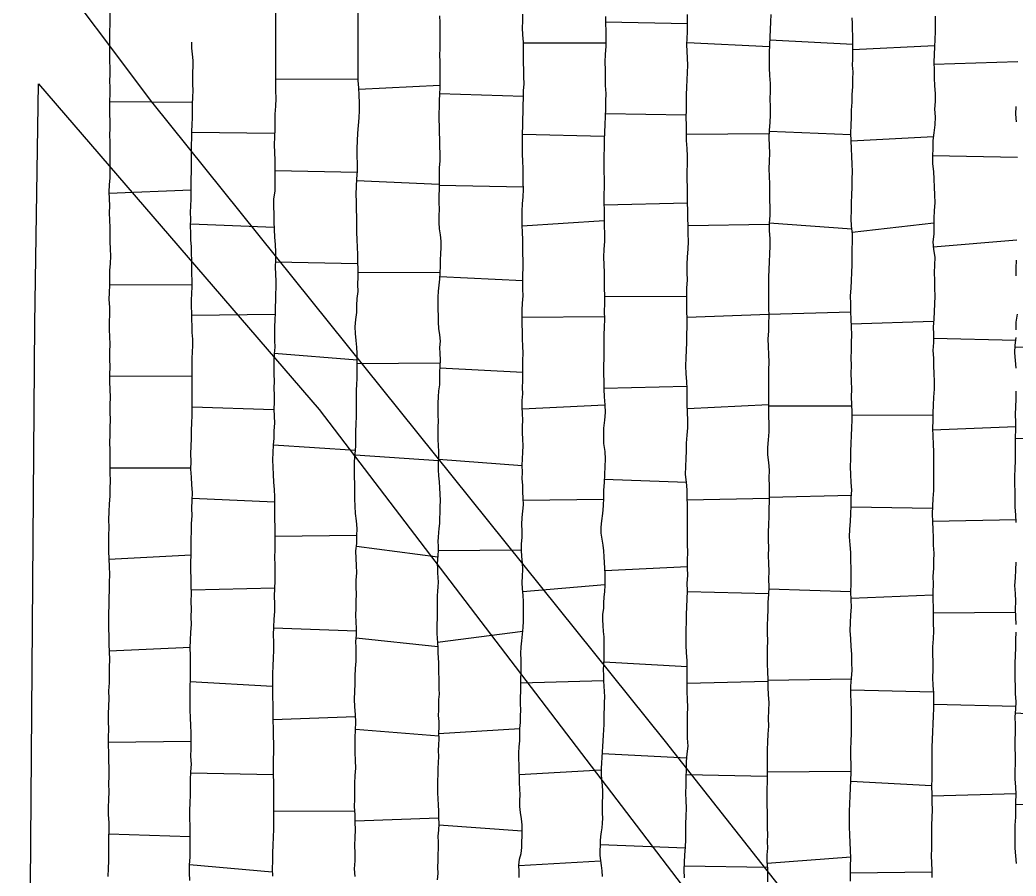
# Model space of a CAD drawing. Extents: x 703186 to 703989, y 1560402 to 1561368.
# Drawn here: x 703189.5 to 703243.9, y 1560662.7 to 1560709.4 of the extents above; entities that cross this region are included whole.
import ezdxf

# ---------------------------------------------------------------- set-up
doc = ezdxf.new("R2010")
doc.units = 0
for name, color, linetype in [('10124_2002_REAL', 30, 'Continuous'), ('AGROCAD PLL', 7, 'Continuous'), ('PANTE_2002', 7, 'Continuous')]:
    doc.layers.add(name, color=color, linetype=linetype)

msp = doc.modelspace()

# ---------------------------------------------------------------- linework, layer by layer
at = {"layer": '10124_2002_REAL'}
for points in [[(703194.5338, 1560739.9447), (703194.3804, 1560707.1592), (703194.4037, 1560706.8079), (703194.3978, 1560706.4482), (703194.383, 1560706.0912), (703194.3942, 1560705.7321), (703194.387, 1560705.37), (703194.3718, 1560705.0078), (703194.37, 1560704.6396), (703194.3793, 1560704.2661), (703194.3901, 1560703.8966), (703194.3986, 1560703.5149), (703194.3856, 1560703.1356), (703194.3985, 1560702.756), (703194.3962, 1560702.3744), (703194.4, 1560701.9869), (703194.4009, 1560701.5964), (703194.3912, 1560701.1923), (703194.3985, 1560700.7994), (703194.3533, 1560700.4165), (703194.3433, 1560700.031), (703194.3579, 1560699.6541), (703194.3752, 1560699.2662), (703194.3642, 1560698.8789), (703194.3745, 1560698.4912), (703194.3922, 1560698.0897), (703194.392, 1560697.6992), (703194.4025, 1560697.3112), (703194.4143, 1560696.9182), (703194.4379, 1560696.5276), (703194.4115, 1560696.1279), (703194.3834, 1560695.735), (703194.3709, 1560695.3374), (703194.3704, 1560694.9388), (703194.3555, 1560694.5375), (703194.3467, 1560694.1459), (703194.375, 1560693.7442), (703194.3828, 1560693.335), (703194.365, 1560692.9292), (703194.3677, 1560692.5236), (703194.3815, 1560692.1223), (703194.3922, 1560691.7154), (703194.378, 1560691.3048), (703194.3828, 1560690.8879), (703194.3963, 1560690.4734), (703194.3845, 1560690.0626), (703194.3858, 1560689.6557), (703194.3877, 1560689.2396), (703194.4131, 1560688.822), (703194.401, 1560688.4079), (703194.3966, 1560687.9934), (703194.4069, 1560687.5806), (703194.4019, 1560687.1713), (703194.3912, 1560686.7647), (703194.384, 1560686.3426), (703194.3946, 1560685.9351), (703194.4022, 1560685.5193), (703194.4031, 1560685.09), (703194.402, 1560684.6858), (703194.4081, 1560684.2619), (703194.3952, 1560683.8402), (703194.3965, 1560683.4153), (703194.3566, 1560682.9905), (703194.3376, 1560682.5675), (703194.3309, 1560682.1449), (703194.3452, 1560681.7059), (703194.3296, 1560681.2767), (703194.3262, 1560680.8404), (703194.3268, 1560680.4157), (703194.3365, 1560679.9856), (703194.3593, 1560679.5672), (703194.3688, 1560679.1439), (703194.3651, 1560678.7078), (703194.3597, 1560678.2842), (703194.3413, 1560677.8671), (703194.3437, 1560677.4439), (703194.3278, 1560677.0272), (703194.3169, 1560676.6108), (703194.3312, 1560676.1907), (703194.3448, 1560675.7696), (703194.3457, 1560675.3416), (703194.3646, 1560674.915), (703194.3798, 1560674.4947), (703194.3666, 1560674.0738), (703194.3524, 1560673.6534), (703194.3558, 1560673.2231), (703194.3265, 1560672.7945), (703194.3325, 1560672.3706), (703194.319, 1560671.9499), (703194.304, 1560671.5316), (703194.3044, 1560671.1048), (703194.3211, 1560670.6871), (703194.3068, 1560670.2549), (703194.3119, 1560669.8316), (703194.3282, 1560669.4057), (703194.3248, 1560668.989), (703194.3408, 1560668.5677), (703194.3324, 1560668.1256), (703194.3152, 1560667.7058), (703194.333, 1560667.279), (703194.3317, 1560666.8517), (703194.3106, 1560666.42), (703194.3063, 1560666.0168), (703194.3348, 1560665.5975), (703194.3424, 1560665.1702), (703194.3283, 1560664.7512), (703194.3181, 1560664.3352), (703194.3305, 1560663.9107), (703194.3284, 1560663.5002), (703194.3092, 1560663.0799), (703194.2897, 1560662.6453)], [(703203.4958, 1560739.3677), (703203.4428, 1560705.5701), (703203.4544, 1560705.1349), (703203.4417, 1560704.703), (703203.4078, 1560704.2694), (703203.4054, 1560703.8681), (703203.3974, 1560703.4519), (703203.3819, 1560703.0306), (703203.3676, 1560702.5971), (703203.3782, 1560702.1814), (703203.4107, 1560701.7554), (703203.4073, 1560701.328), (703203.3975, 1560700.9035), (703203.4107, 1560700.4851), (703203.3991, 1560700.0687), (703203.3315, 1560699.6445), (703203.3393, 1560699.2293), (703203.3487, 1560698.8154), (703203.3515, 1560698.397), (703203.3625, 1560697.9765), (703203.388, 1560697.5669), (703203.4166, 1560697.1531), (703203.4386, 1560696.7473), (703203.4334, 1560696.3214), (703203.4245, 1560695.9202), (703203.4325, 1560695.5335), (703203.4573, 1560695.1555), (703203.4657, 1560694.802), (703203.4468, 1560694.4483), (703203.4449, 1560694.1071), (703203.43, 1560693.7585), (703203.4143, 1560693.3995), (703203.4029, 1560693.0362), (703203.3954, 1560692.6627), (703203.3796, 1560692.2879), (703203.3938, 1560691.921), (703203.3986, 1560691.5546), (703203.3692, 1560691.1857), (703203.347, 1560690.8208), (703203.3478, 1560690.4478), (703203.3552, 1560690.0688), (703203.3618, 1560689.6894), (703203.3571, 1560689.3106), (703203.3626, 1560688.9362), (703203.3651, 1560688.5559), (703203.3565, 1560688.175), (703203.372, 1560687.7841), (703203.3821, 1560687.3939), (703203.3582, 1560686.9855), (703203.3479, 1560686.5879), (703203.3223, 1560686.2004), (703203.2938, 1560685.8008), (703203.2858, 1560685.4025), (703203.2884, 1560685.0051), (703203.3111, 1560684.5945), (703203.3266, 1560684.1891), (703203.3603, 1560683.7754), (703203.388, 1560683.3735), (703203.3944, 1560682.9687), (703203.389, 1560682.5624), (703203.3873, 1560682.1525), (703203.4, 1560681.7438), (703203.3982, 1560681.3302), (703203.4031, 1560680.9131), (703203.3959, 1560680.4874), (703203.3942, 1560680.0788), (703203.4132, 1560679.6533), (703203.4007, 1560679.214), (703203.3966, 1560678.7965), (703203.3845, 1560678.3793), (703203.3765, 1560677.9571), (703203.3918, 1560677.5311), (703203.3815, 1560677.1143), (703203.3556, 1560676.6985), (703203.3372, 1560676.2655), (703203.3226, 1560675.8434), (703203.3267, 1560675.4348), (703203.3285, 1560675.0087), (703203.3208, 1560674.563), (703203.3039, 1560674.143), (703203.2742, 1560673.7189), (703203.2742, 1560673.289), (703203.2808, 1560672.8728), (703203.276, 1560672.4626), (703203.29, 1560672.0223), (703203.2868, 1560671.5916), (703203.3017, 1560671.1577), (703203.3199, 1560670.7341), (703203.3189, 1560670.3145), (703203.3276, 1560669.8914), (703203.3267, 1560669.4593), (703203.3141, 1560669.0376), (703203.3157, 1560668.6073), (703203.3107, 1560668.1957), (703203.3333, 1560667.7817), (703203.3373, 1560667.3532), (703203.3274, 1560666.9254), (703203.3276, 1560666.4969), (703203.3254, 1560666.0695), (703203.3349, 1560665.6513), (703203.3298, 1560665.2244), (703203.3085, 1560664.8025), (703203.2915, 1560664.3671), (703203.2833, 1560663.9323), (703203.2683, 1560663.51), (703203.2585, 1560663.0761), (703203.27, 1560662.6579)], [(703207.7864, 1560662.6532), (703207.7582, 1560663.0729), (703207.7832, 1560663.5043), (703207.7834, 1560663.9204), (703207.777, 1560664.3472), (703207.7944, 1560664.7767), (703207.8125, 1560665.1946), (703207.797, 1560665.6142), (703207.7819, 1560666.0386), (703207.7624, 1560666.4592), (703207.7746, 1560666.8826), (703207.7736, 1560667.3005), (703207.7697, 1560667.7256), (703207.7835, 1560668.1604), (703207.8236, 1560668.5698), (703207.8086, 1560668.9854), (703207.7939, 1560669.4106), (703207.793, 1560669.8249), (703207.7841, 1560670.2293), (703207.8013, 1560670.645), (703207.8342, 1560671.0666), (703207.8091, 1560671.4906), (703207.7798, 1560671.9074), (703207.7601, 1560672.3352), (703207.7692, 1560672.7436), (703207.7849, 1560673.1714), (703207.7843, 1560673.5954), (703207.8087, 1560674.0065), (703207.845, 1560674.4047), (703207.8508, 1560674.7863), (703207.8406, 1560675.1456), (703207.8229, 1560675.4818), (703207.86, 1560675.8316), (703207.8635, 1560676.1908), (703207.8414, 1560676.5529), (703207.8278, 1560676.9222), (703207.8416, 1560677.3039), (703207.8481, 1560677.6861), (703207.8564, 1560678.0637), (703207.8535, 1560678.4471), (703207.8542, 1560678.8351), (703207.8771, 1560679.2263), (703207.8665, 1560679.6267), (703207.8401, 1560680.02), (703207.8333, 1560680.4223), (703207.8857, 1560680.8284), (703207.8906, 1560681.2469), (703207.8911, 1560681.652), (703207.8627, 1560682.062), (703207.8108, 1560682.4629), (703207.7871, 1560682.8667), (703207.7801, 1560683.2686), (703207.7775, 1560683.6626), (703207.7694, 1560684.0736), (703207.758, 1560684.4941), (703207.7485, 1560684.905), (703207.7604, 1560685.3138), (703207.7876, 1560685.7223), (703207.8266, 1560686.1439), (703207.8229, 1560686.537), (703207.8263, 1560686.95), (703207.8362, 1560687.3626), (703207.8627, 1560687.7682), (703207.8699, 1560688.1728), (703207.8606, 1560688.5461), (703207.8663, 1560688.8741), (703207.8655, 1560689.1989), (703207.882, 1560689.5164), (703207.8948, 1560689.8431), (703207.8954, 1560690.1718), (703207.8994, 1560690.51), (703207.8965, 1560690.8533), (703207.8963, 1560691.2026), (703207.8768, 1560691.5546), (703207.8489, 1560691.9242), (703207.8154, 1560692.2985), (703207.795, 1560692.6663), (703207.8338, 1560693.0563), (703207.8825, 1560693.4432), (703207.8833, 1560693.8206), (703207.8978, 1560694.2094), (703207.9486, 1560694.5848), (703207.9422, 1560694.9753), (703207.9467, 1560695.3872), (703207.9495, 1560695.7995), (703207.941, 1560696.2024), (703207.9314, 1560696.6055), (703207.9215, 1560697.0067), (703207.9076, 1560697.4089), (703207.8874, 1560697.8223), (703207.8737, 1560698.2385), (703207.875, 1560698.6578), (703207.8675, 1560699.0699), (703207.867, 1560699.4873), (703207.8534, 1560699.9127), (703207.8576, 1560700.3303), (703207.8764, 1560700.7518), (703207.9193, 1560701.1698), (703207.9216, 1560701.5778), (703207.8974, 1560701.9876), (703207.8997, 1560702.4017), (703207.9165, 1560702.8186), (703207.9364, 1560703.2416), (703207.9652, 1560703.6558), (703208.0161, 1560704.0693), (703208.0314, 1560704.4763), (703208.0237, 1560704.8937), (703208.0159, 1560705.3121), (703207.9956, 1560705.7207), (703207.96, 1560706.1107), (703208.0061, 1560731.0239)], [(703212.3961, 1560709.6377), (703212.4088, 1560709.2797), (703212.4132, 1560708.9247), (703212.406, 1560708.5692), (703212.4098, 1560708.2096), (703212.4126, 1560707.858), (703212.4041, 1560707.5), (703212.4059, 1560707.1448), (703212.4106, 1560706.7826), (703212.4092, 1560706.431), (703212.4123, 1560706.0827), (703212.4049, 1560705.7294), (703212.3931, 1560705.3715), (703212.3747, 1560705.0216), (703212.3752, 1560704.6674), (703212.3567, 1560704.3069), (703212.3639, 1560703.9607), (703212.3682, 1560703.6126), (703212.3851, 1560703.2675), (703212.3904, 1560702.8983), (703212.3878, 1560702.5141), (703212.4117, 1560702.1209), (703212.4075, 1560701.7289), (703212.3798, 1560701.3416), (703212.3734, 1560700.9645), (703212.3808, 1560700.5789), (703212.3733, 1560700.2035), (703212.3538, 1560699.818), (703212.3563, 1560699.4507), (703212.3705, 1560699.0842), (703212.359, 1560698.7179), (703212.3569, 1560698.36), (703212.3766, 1560698.0194), (703212.4276, 1560697.6768), (703212.4635, 1560697.3348), (703212.471, 1560696.9932), (703212.4582, 1560696.6485), (703212.4272, 1560696.3145), (703212.4353, 1560695.9736), (703212.4168, 1560695.6151), (703212.3998, 1560695.2698), (703212.3601, 1560694.9393), (703212.3256, 1560694.6028), (703212.3008, 1560694.2765), (703212.3021, 1560693.9435), (703212.2985, 1560693.6048), (703212.3133, 1560693.2612), (703212.3133, 1560692.9205), (703212.349, 1560692.5746), (703212.4038, 1560692.224), (703212.4299, 1560691.8768), (703212.404, 1560691.5397), (703212.4067, 1560691.2003), (703212.4256, 1560690.8617), (703212.4124, 1560690.5177), (703212.3943, 1560690.1786), (703212.3966, 1560689.8377), (703212.3862, 1560689.4954), (703212.3443, 1560689.1621), (703212.3194, 1560688.8315), (703212.3061, 1560688.5005), (703212.2957, 1560688.1762), (703212.2972, 1560687.8412), (703212.3138, 1560687.5125), (703212.3043, 1560687.1946), (703212.3013, 1560686.8655), (703212.3027, 1560686.517), (703212.3196, 1560686.1852), (703212.3383, 1560685.8464), (703212.3484, 1560685.5087), (703212.3238, 1560685.1761), (703212.3233, 1560684.852), (703212.3451, 1560684.5331), (703212.3722, 1560684.2019), (703212.394, 1560683.8643), (703212.4174, 1560683.5203), (703212.4243, 1560683.1783), (703212.4196, 1560682.836), (703212.4132, 1560682.514), (703212.4037, 1560682.2097), (703212.3893, 1560681.9214), (703212.3505, 1560681.6561), (703212.3472, 1560681.4249), (703212.3256, 1560681.1844), (703212.3079, 1560680.9424), (703212.3179, 1560680.6917), (703212.3201, 1560680.4417), (703212.3122, 1560680.1955), (703212.2897, 1560679.9544), (703212.276, 1560679.7198), (703212.2835, 1560679.471), (703212.2811, 1560679.2213), (703212.3047, 1560678.9682), (703212.3172, 1560678.7222), (703212.3101, 1560678.4685), (703212.2885, 1560678.2234), (703212.2717, 1560677.979), (703212.2671, 1560677.7501), (703212.2681, 1560677.4981), (703212.27, 1560677.2343), (703212.2653, 1560676.9779), (703212.2681, 1560676.711), (703212.2474, 1560676.4481), (703212.2485, 1560676.1863), (703212.2418, 1560675.925), (703212.2608, 1560675.6635), (703212.2945, 1560675.3996), (703212.2954, 1560675.134), (703212.3106, 1560674.8659), (703212.3301, 1560674.5944), (703212.334, 1560674.3243), (703212.3359, 1560674.0397), (703212.3492, 1560673.7661), (703212.3642, 1560673.4823), (703212.3502, 1560673.1966), (703212.3673, 1560672.8993), (703212.3708, 1560672.6125), (703212.3466, 1560672.3207), (703212.3471, 1560672.0356), (703212.3379, 1560671.7398), (703212.329, 1560671.4333), (703212.3533, 1560671.1207), (703212.3584, 1560670.8038), (703212.3441, 1560670.4913), (703212.3638, 1560670.1679), (703212.336, 1560669.8462), (703212.327, 1560669.5262), (703212.3394, 1560669.2056), (703212.3276, 1560668.8757), (703212.3048, 1560668.5453), (703212.296, 1560668.2186), (703212.2824, 1560667.8818), (703212.2795, 1560667.5522), (703212.288, 1560667.2237), (703212.3083, 1560666.8905), (703212.3239, 1560666.5566), (703212.341, 1560666.2075), (703212.3456, 1560665.8643), (703212.3561, 1560665.517), (703212.332, 1560665.1825), (703212.3102, 1560664.8471), (703212.3179, 1560664.5203), (703212.3189, 1560664.1749), (703212.2966, 1560663.8419), (703212.2971, 1560663.5028), (703212.2898, 1560663.163), (703212.3039, 1560662.8094), (703212.2725, 1560662.4631)], [(703216.7449, 1560662.6012), (703216.7386, 1560662.9263), (703216.7195, 1560663.2621), (703216.7593, 1560663.5873), (703216.8451, 1560663.9042), (703216.8851, 1560664.2276), (703216.8983, 1560664.546), (703216.905, 1560664.8489), (703216.9065, 1560665.1632), (703216.9066, 1560665.4762), (703216.8789, 1560665.8036), (703216.8259, 1560666.1354), (703216.7735, 1560666.4688), (703216.7817, 1560666.7949), (703216.8064, 1560667.113), (703216.7772, 1560667.4397), (703216.7671, 1560667.7635), (703216.7594, 1560668.0864), (703216.7403, 1560668.4192), (703216.7399, 1560668.7467), (703216.7356, 1560669.0676), (703216.7349, 1560669.3984), (703216.7537, 1560669.7226), (703216.7752, 1560670.0502), (703216.7848, 1560670.3873), (703216.779, 1560670.7228), (703216.8114, 1560671.0564), (703216.8251, 1560671.3977), (703216.8288, 1560671.7477), (703216.8239, 1560672.0796), (703216.8205, 1560672.4273), (703216.8364, 1560672.7699), (703216.8399, 1560673.1028), (703216.8303, 1560673.4462), (703216.8555, 1560673.7898), (703216.8514, 1560674.136), (703216.8539, 1560674.4785), (703216.8349, 1560674.8311), (703216.8493, 1560675.1825), (703216.8887, 1560675.5243), (703216.9249, 1560675.8788), (703216.9656, 1560676.238), (703216.9861, 1560676.5911), (703216.9871, 1560676.9377), (703216.9854, 1560677.2968), (703216.9786, 1560677.6542), (703216.9617, 1560678.008), (703216.9312, 1560678.3573), (703216.9151, 1560678.6989), (703216.9206, 1560679.0522), (703216.9443, 1560679.4112), (703216.9354, 1560679.7666), (703216.8858, 1560680.1272), (703216.8688, 1560680.4733), (703216.878, 1560680.8205), (703216.9074, 1560681.1662), (703216.9026, 1560681.5148), (703216.8932, 1560681.8773), (703216.9117, 1560682.2438), (703216.9446, 1560682.5929), (703216.9724, 1560682.948), (703216.9674, 1560683.3037), (703216.9424, 1560683.657), (703216.9474, 1560684.0111), (703216.9141, 1560684.3685), (703216.919, 1560684.7279), (703216.902, 1560685.0845), (703216.9187, 1560685.4475), (703216.9424, 1560685.8108), (703216.9698, 1560686.1683), (703216.9538, 1560686.5247), (703216.9314, 1560686.8797), (703216.9351, 1560687.2236), (703216.9409, 1560687.5708), (703216.9185, 1560687.9236), (703216.9018, 1560688.2724), (703216.9162, 1560688.6367), (703216.9399, 1560689.0009), (703216.9319, 1560689.3571), (703216.9376, 1560689.7061), (703216.9496, 1560690.0597), (703216.9369, 1560690.433), (703216.9498, 1560690.8147), (703216.9577, 1560691.2154), (703216.9419, 1560691.6106), (703216.9214, 1560692.0057), (703216.9213, 1560692.4041), (703216.9107, 1560692.7943), (703216.906, 1560693.1822), (703216.9031, 1560693.5708), (703216.9184, 1560693.9573), (703216.9566, 1560694.3478), (703216.9477, 1560694.723), (703216.9464, 1560695.1111), (703216.9487, 1560695.5024), (703216.9613, 1560695.8907), (703216.9586, 1560696.2767), (703216.9423, 1560696.6632), (703216.9467, 1560697.0531), (703216.9456, 1560697.4318), (703216.9341, 1560697.8125), (703216.9095, 1560698.2064), (703216.9042, 1560698.594), (703216.9045, 1560698.9845), (703216.921, 1560699.3776), (703216.9642, 1560699.7635), (703216.9734, 1560700.1562), (703216.9668, 1560700.5386), (703216.9678, 1560700.9213), (703216.9671, 1560701.313), (703216.952, 1560701.7006), (703216.9358, 1560702.0855), (703216.9261, 1560702.471), (703216.927, 1560702.8579), (703216.9354, 1560703.2381), (703216.9391, 1560703.6256), (703216.9516, 1560704.0023), (703216.9623, 1560704.3882), (703216.9691, 1560704.774), (703216.9732, 1560705.1554), (703216.9764, 1560705.5415), (703217.0107, 1560705.924), (703217.0034, 1560706.3055), (703216.9913, 1560706.6874), (703216.9814, 1560707.0756), (703216.9727, 1560707.457), (703216.9744, 1560707.8412), (703216.975, 1560708.2131), (703216.953, 1560708.6028), (703216.9232, 1560708.9911), (703216.9444, 1560709.3596), (703216.9515, 1560709.7371)], [(703221.4622, 1560709.6121), (703221.4551, 1560709.2214), (703221.4775, 1560708.8162), (703221.4804, 1560708.4024), (703221.4678, 1560707.9748), (703221.4393, 1560707.5495), (703221.4252, 1560707.1198), (703221.4366, 1560706.6948), (703221.439, 1560706.264), (703221.4476, 1560705.8334), (703221.4713, 1560705.4015), (703221.4581, 1560704.9864), (703221.4545, 1560704.5652), (703221.4477, 1560704.1452), (703221.4308, 1560703.7077), (703221.3987, 1560703.2826), (703221.3831, 1560702.8629), (703221.3882, 1560702.4357), (703221.3757, 1560702.007), (703221.3595, 1560701.5891), (703221.3654, 1560701.1635), (703221.3889, 1560700.7288), (703221.3934, 1560700.2986), (703221.3764, 1560699.8728), (703221.3724, 1560699.4462), (703221.3828, 1560699.0165), (703221.3828, 1560698.6029), (703221.3846, 1560698.1707), (703221.4027, 1560697.7434), (703221.4081, 1560697.3277), (703221.373, 1560696.8966), (703221.3536, 1560696.4664), (703221.3747, 1560696.0508), (703221.3884, 1560695.6237), (703221.3854, 1560695.1996), (703221.3884, 1560694.7761), (703221.3958, 1560694.3631), (703221.3981, 1560693.9308), (703221.3923, 1560693.5036), (703221.3976, 1560693.0766), (703221.3906, 1560692.6468), (703221.371, 1560692.2167), (703221.3644, 1560691.8055), (703221.365, 1560691.3796), (703221.3624, 1560690.9492), (703221.3417, 1560690.5253), (703221.3495, 1560690.0967), (703221.3625, 1560689.6693), (703221.3717, 1560689.2519), (703221.3845, 1560688.8308), (703221.4145, 1560688.4065), (703221.4437, 1560687.976), (703221.3949, 1560687.5629), (703221.3551, 1560687.13), (703221.3483, 1560686.706), (703221.3538, 1560686.2839), (703221.4132, 1560685.863), (703221.4452, 1560685.4437), (703221.4139, 1560685.0277), (703221.3952, 1560684.5985), (703221.3797, 1560684.1673), (703221.3523, 1560683.7494), (703221.3468, 1560683.3188), (703221.3351, 1560682.8927), (703221.2977, 1560682.4728), (703221.2475, 1560682.0765), (703221.2024, 1560681.7153), (703221.2072, 1560681.3867), (703221.2593, 1560681.0661), (703221.3217, 1560680.7474), (703221.3546, 1560680.4324), (703221.3677, 1560680.1114), (703221.3807, 1560679.8021), (703221.4099, 1560679.4935), (703221.4246, 1560679.1759), (703221.4207, 1560678.8511), (703221.4241, 1560678.5356), (703221.4044, 1560678.2095), (703221.3741, 1560677.8999), (703221.3531, 1560677.593), (703221.3418, 1560677.2792), (703221.3018, 1560676.9806), (703221.2999, 1560676.6657), (703221.3073, 1560676.3518), (703221.3288, 1560676.0348), (703221.3619, 1560675.7328), (703221.3667, 1560675.4346), (703221.3636, 1560675.1268), (703221.3752, 1560674.8218), (703221.3714, 1560674.5278), (703221.355, 1560674.2245), (703221.3318, 1560673.9255), (703221.3459, 1560673.6375), (703221.3556, 1560673.3387), (703221.3712, 1560673.0387), (703221.3925, 1560672.7474), (703221.396, 1560672.4523), (703221.3908, 1560672.1525), (703221.3883, 1560671.8557), (703221.3764, 1560671.5511), (703221.3743, 1560671.2518), (703221.3673, 1560670.9476), (703221.3572, 1560670.6508), (703221.3373, 1560670.3592), (703221.3165, 1560670.0558), (703221.2939, 1560669.7478), (703221.2821, 1560669.4492), (703221.2658, 1560669.1524), (703221.2433, 1560668.848), (703221.2301, 1560668.5478), (703221.2167, 1560668.2453), (703221.2317, 1560667.9342), (703221.2705, 1560667.622), (703221.2949, 1560667.3148), (703221.3017, 1560667.0087), (703221.2854, 1560666.7074), (703221.2677, 1560666.4091), (703221.269, 1560666.1125), (703221.2889, 1560665.8293), (703221.2811, 1560665.5556), (703221.2577, 1560665.3116), (703221.2222, 1560665.0801), (703221.1833, 1560664.8376), (703221.1684, 1560664.5946), (703221.1583, 1560664.3352), (703221.1413, 1560664.06), (703221.1498, 1560663.7872), (703221.1785, 1560663.5217), (703221.2222, 1560663.2453), (703221.2543, 1560662.963), (703221.2775, 1560662.6576)], [(703225.7667, 1560662.5717), (703225.7615, 1560662.9914), (703225.7674, 1560663.4131), (703225.7848, 1560663.8275), (703225.8315, 1560664.2511), (703225.8452, 1560664.676), (703225.8444, 1560665.101), (703225.8378, 1560665.5259), (703225.8574, 1560665.9472), (703225.8781, 1560666.3731), (703225.8562, 1560666.7915), (703225.8497, 1560667.2049), (703225.8703, 1560667.6386), (703225.8669, 1560668.0612), (703225.8762, 1560668.4862), (703225.877, 1560668.9218), (703225.9221, 1560669.3411), (703225.9644, 1560669.7711), (703225.9363, 1560670.1944), (703225.932, 1560670.6235), (703225.9361, 1560671.0456), (703225.9348, 1560671.4773), (703225.948, 1560671.8976), (703225.934, 1560672.3203), (703225.9208, 1560672.7489), (703225.9238, 1560673.1739), (703225.9137, 1560673.6035), (703225.9102, 1560674.0167), (703225.9095, 1560674.4337), (703225.8827, 1560674.8598), (703225.8617, 1560675.2823), (703225.8667, 1560675.7017), (703225.8712, 1560676.1218), (703225.8797, 1560676.5525), (703225.8831, 1560676.9594), (703225.9067, 1560677.3759), (703225.9202, 1560677.8004), (703225.9302, 1560678.2382), (703225.9242, 1560678.6681), (703225.9464, 1560679.0839), (703225.9391, 1560679.5047), (703225.9348, 1560679.9225), (703225.9553, 1560680.3532), (703225.9415, 1560680.775), (703225.9342, 1560681.2047), (703225.9271, 1560681.6369), (703225.9322, 1560682.0646), (703225.9317, 1560682.4786), (703225.9309, 1560682.9068), (703225.9209, 1560683.3555), (703225.9152, 1560683.7683), (703225.8764, 1560684.1837), (703225.829, 1560684.6079), (703225.8356, 1560685.0398), (703225.8629, 1560685.4639), (703225.8754, 1560685.8873), (703225.8873, 1560686.3099), (703225.9142, 1560686.7424), (703225.9622, 1560687.1552), (703225.9554, 1560687.5649), (703225.9438, 1560687.982), (703225.9218, 1560688.4121), (703225.9098, 1560688.8326), (703225.9105, 1560689.2684), (703225.9016, 1560689.6721), (703225.87, 1560690.0949), (703225.8504, 1560690.525), (703225.8536, 1560690.9685), (703225.8747, 1560691.3894), (703225.8908, 1560691.8042), (703225.9081, 1560692.2374), (703225.9225, 1560692.67), (703225.9134, 1560693.0897), (703225.8973, 1560693.5193), (703225.8991, 1560693.9495), (703225.9014, 1560694.3618), (703225.8908, 1560694.7938), (703225.9274, 1560695.2144), (703225.9203, 1560695.6375), (703225.9216, 1560696.0659), (703225.9371, 1560696.4893), (703225.9736, 1560696.9094), (703225.9892, 1560697.3249), (703225.9715, 1560697.7497), (703225.9669, 1560698.1713), (703225.9594, 1560698.5874), (703225.9494, 1560699.0127), (703225.9345, 1560699.4277), (703225.9319, 1560699.8509), (703225.9358, 1560700.2886), (703225.9222, 1560700.7076), (703225.9162, 1560701.131), (703225.9348, 1560701.5648), (703225.9326, 1560701.9833), (703225.9099, 1560702.4037), (703225.8759, 1560702.8293), (703225.8722, 1560703.2542), (703225.8785, 1560703.6732), (703225.859, 1560704.0924), (703225.8822, 1560704.5178), (703225.8878, 1560704.9273), (703225.8821, 1560705.3357), (703225.9, 1560705.7507), (703225.9117, 1560706.1558), (703225.9315, 1560706.5537), (703225.9492, 1560706.9516), (703225.9407, 1560707.3387), (703225.9146, 1560707.7155), (703225.9072, 1560708.0626), (703225.9241, 1560708.4191), (703225.9349, 1560708.7588), (703225.9344, 1560709.085), (703225.928, 1560709.406), (703225.9319, 1560709.7136)], [(703230.4775, 1560709.7199), (703230.4745, 1560709.3125), (703230.4551, 1560708.8992), (703230.4358, 1560708.4824), (703230.4144, 1560708.0663), (703230.3915, 1560707.6491), (703230.3857, 1560707.2247), (703230.4012, 1560706.8015), (703230.4177, 1560706.3787), (703230.45, 1560705.953), (703230.4484, 1560705.5204), (703230.4395, 1560705.1051), (703230.4456, 1560704.6682), (703230.4494, 1560704.2432), (703230.4322, 1560703.8277), (703230.4006, 1560703.3965), (703230.3839, 1560702.9792), (703230.3967, 1560702.5713), (703230.4038, 1560702.1371), (703230.3881, 1560701.7133), (703230.3776, 1560701.2974), (703230.4026, 1560700.8823), (703230.4205, 1560700.4485), (703230.4189, 1560700.0192), (703230.4214, 1560699.6019), (703230.4289, 1560699.1774), (703230.4265, 1560698.7482), (703230.3957, 1560698.3299), (703230.3928, 1560697.9071), (703230.426, 1560697.4823), (703230.4393, 1560697.0655), (703230.4083, 1560696.6425), (703230.3995, 1560696.2183), (703230.3765, 1560695.8006), (703230.3584, 1560695.3774), (703230.3515, 1560694.9522), (703230.3606, 1560694.534), (703230.3518, 1560694.1065), (703230.36, 1560693.6856), (703230.3716, 1560693.2717), (703230.3653, 1560692.8526), (703230.3549, 1560692.4242), (703230.3296, 1560692.0054), (703230.3422, 1560691.5867), (703230.3664, 1560691.1585), (703230.3721, 1560690.7375), (703230.3548, 1560690.3167), (703230.363, 1560689.8904), (703230.3553, 1560689.4706), (703230.3633, 1560689.0551), (703230.3665, 1560688.6314), (703230.3663, 1560688.2034), (703230.3572, 1560687.7793), (703230.3831, 1560687.3675), (703230.3825, 1560686.9325), (703230.3444, 1560686.5002), (703230.2972, 1560686.079), (703230.3092, 1560685.6726), (703230.3493, 1560685.2568), (703230.3879, 1560684.8388), (703230.383, 1560684.4011), (703230.389, 1560683.9824), (703230.386, 1560683.5622), (703230.3962, 1560683.1378), (703230.38, 1560682.7159), (703230.3757, 1560682.2974), (703230.3647, 1560681.8726), (703230.3473, 1560681.4465), (703230.3308, 1560681.0195), (703230.352, 1560680.5968), (703230.3396, 1560680.1736), (703230.3646, 1560679.7451), (703230.3765, 1560679.3225), (703230.3653, 1560678.8923), (703230.3752, 1560678.4705), (703230.3603, 1560678.0551), (703230.3305, 1560677.6361), (703230.3131, 1560677.2134), (703230.3044, 1560676.7861), (703230.2919, 1560676.3574), (703230.286, 1560675.9429), (703230.3055, 1560675.5198), (703230.293, 1560675.1062), (703230.2848, 1560674.6709), (703230.2915, 1560674.2557), (703230.3002, 1560673.8307), (703230.3164, 1560673.4012), (703230.3224, 1560672.9821), (703230.3397, 1560672.5716), (703230.3692, 1560672.1452), (703230.3656, 1560671.7174), (703230.3473, 1560671.284), (703230.3513, 1560670.8483), (703230.3217, 1560670.4222), (703230.3047, 1560669.9938), (703230.2872, 1560669.5589), (703230.2762, 1560669.1291), (703230.2813, 1560668.6938), (703230.2836, 1560668.2677), (703230.2766, 1560667.8331), (703230.2738, 1560667.4071), (703230.2628, 1560666.993), (703230.2755, 1560666.5649), (703230.288, 1560666.1381), (703230.2831, 1560665.7145), (703230.2879, 1560665.3016), (703230.2959, 1560664.9304), (703230.2865, 1560664.5612), (703230.2945, 1560664.1964), (703230.2754, 1560663.8289), (703230.2751, 1560663.453), (703230.3031, 1560663.0798), (703230.2994, 1560662.7205), (703230.3047, 1560662.3617)], [(703239.4643, 1560709.6254), (703239.4523, 1560709.2099), (703239.4494, 1560708.7866), (703239.4341, 1560708.3553), (703239.4154, 1560707.9452), (703239.3992, 1560707.526), (703239.3904, 1560707.1056), (703239.4038, 1560706.6817), (703239.4007, 1560706.256), (703239.4294, 1560705.8276), (703239.4556, 1560705.3934), (703239.4506, 1560704.9654), (703239.4298, 1560704.5426), (703239.4493, 1560704.1245), (703239.4337, 1560703.6834), (703239.3922, 1560703.2554), (703239.3391, 1560702.8389), (703239.3216, 1560702.4151), (703239.313, 1560701.9863), (703239.3152, 1560701.5664), (703239.364, 1560701.142), (703239.3902, 1560700.7168), (703239.4042, 1560700.288), (703239.4212, 1560699.864), (703239.4456, 1560699.4349), (703239.4111, 1560699.0103), (703239.3772, 1560698.5697), (703239.3788, 1560698.1484), (703239.377, 1560697.7267), (703239.3337, 1560697.3031), (703239.3685, 1560696.89), (703239.4339, 1560696.4719), (703239.4143, 1560696.038), (703239.3965, 1560695.6207), (703239.4132, 1560695.198), (703239.43, 1560694.7741), (703239.4478, 1560694.3425), (703239.4183, 1560693.9209), (703239.4059, 1560693.5036), (703239.3768, 1560693.072), (703239.3539, 1560692.6551), (703239.3689, 1560692.2365), (703239.359, 1560691.805), (703239.3343, 1560691.3757), (703239.359, 1560690.9486), (703239.3598, 1560690.5272), (703239.3787, 1560690.117), (703239.396, 1560689.6832), (703239.4028, 1560689.2604), (703239.3749, 1560688.8254), (703239.3447, 1560688.3913), (703239.3336, 1560687.9655), (703239.3231, 1560687.5438), (703239.3166, 1560687.124), (703239.3346, 1560686.6886), (703239.3505, 1560686.2626), (703239.3663, 1560685.8368), (703239.3669, 1560685.4093), (703239.3634, 1560684.9847), (703239.3638, 1560684.5627), (703239.367, 1560684.1355), (703239.359, 1560683.7163), (703239.3306, 1560683.2911), (703239.3154, 1560682.8635), (703239.2994, 1560682.4477), (703239.3084, 1560682.0233), (703239.3246, 1560681.6029), (703239.3421, 1560681.1678), (703239.3559, 1560680.747), (703239.3764, 1560680.3121), (703239.375, 1560679.8902), (703239.3627, 1560679.4674), (703239.3368, 1560679.0398), (703239.3414, 1560678.6129), (703239.3309, 1560678.1911), (703239.3387, 1560677.7674), (703239.346, 1560677.3332), (703239.3486, 1560676.9103), (703239.352, 1560676.4897), (703239.3635, 1560676.0555), (703239.3553, 1560675.6284), (703239.3169, 1560675.1944), (703239.3115, 1560674.7864), (703239.3355, 1560674.3616), (703239.3213, 1560673.9305), (703239.3073, 1560673.5071), (703239.3373, 1560673.085), (703239.3646, 1560672.6731), (703239.3733, 1560672.2476), (703239.3637, 1560671.8313), (703239.3528, 1560671.4097), (703239.3342, 1560670.9783), (703239.3139, 1560670.5515), (703239.2995, 1560670.1271), (703239.2757, 1560669.7123), (703239.275, 1560669.2987), (703239.2718, 1560668.8682), (703239.2835, 1560668.4339), (703239.273, 1560668.0032), (703239.2649, 1560667.571), (703239.2729, 1560667.1397), (703239.2846, 1560666.7115), (703239.2882, 1560666.2869), (703239.2688, 1560665.8657), (703239.2506, 1560665.4439), (703239.2525, 1560665.0192), (703239.2541, 1560664.5891), (703239.2516, 1560664.1769), (703239.2478, 1560663.7831), (703239.2609, 1560663.3873), (703239.2711, 1560662.9757), (703239.2721, 1560662.5964)], [(703234.8415, 1560662.4017), (703234.8396, 1560662.825), (703234.8355, 1560663.2329), (703234.8527, 1560663.655), (703234.8322, 1560664.0808), (703234.8107, 1560664.497), (703234.7976, 1560664.9227), (703234.7876, 1560665.3622), (703234.7844, 1560665.7931), (703234.7748, 1560666.2167), (703234.7922, 1560666.6254), (703234.8138, 1560667.0564), (703234.8393, 1560667.4771), (703234.8619, 1560667.8992), (703234.8732, 1560668.3382), (703234.8694, 1560668.761), (703234.8612, 1560669.1792), (703234.8454, 1560669.6097), (703234.8645, 1560670.0407), (703234.8941, 1560670.4622), (703234.889, 1560670.8861), (703234.8969, 1560671.3199), (703234.8925, 1560671.7505), (703234.8651, 1560672.1604), (703234.8488, 1560672.5983), (703234.8612, 1560673.0434), (703234.8918, 1560673.4815), (703234.9241, 1560673.9002), (703234.9118, 1560674.3317), (703234.8993, 1560674.7823), (703234.8804, 1560675.2078), (703234.8483, 1560675.6332), (703234.8256, 1560676.08), (703234.8353, 1560676.4974), (703234.8534, 1560676.9293), (703234.8866, 1560677.351), (703234.8737, 1560677.7621), (703234.8553, 1560678.1853), (703234.8736, 1560678.6239), (703234.8795, 1560679.0482), (703234.8697, 1560679.4698), (703234.8452, 1560679.9119), (703234.8535, 1560680.3423), (703234.8094, 1560680.7517), (703234.7848, 1560681.1886), (703234.7964, 1560681.6167), (703234.8398, 1560682.0413), (703234.8572, 1560682.4573), (703234.8651, 1560682.8857), (703234.8797, 1560683.3157), (703234.9003, 1560683.7361), (703234.8751, 1560684.1658), (703234.8482, 1560684.594), (703234.838, 1560685.0221), (703234.8513, 1560685.4541), (703234.8608, 1560685.8735), (703234.8696, 1560686.292), (703234.8919, 1560686.7237), (703234.9113, 1560687.156), (703234.9204, 1560687.5825), (703234.9178, 1560688.001), (703234.9075, 1560688.4201), (703234.8841, 1560688.846), (703234.9046, 1560689.2647), (703234.8897, 1560689.6878), (703234.8757, 1560690.1135), (703234.8815, 1560690.5455), (703234.8719, 1560690.9605), (703234.8862, 1560691.3739), (703234.8958, 1560691.7989), (703234.9016, 1560692.2164), (703234.8858, 1560692.6546), (703234.8715, 1560693.0803), (703234.8541, 1560693.4889), (703234.8475, 1560693.9155), (703234.8366, 1560694.3474), (703234.8672, 1560694.777), (703234.8958, 1560695.1954), (703234.9113, 1560695.6235), (703234.9225, 1560696.0467), (703234.9192, 1560696.4667), (703234.9318, 1560696.8883), (703234.9393, 1560697.3136), (703234.9359, 1560697.7413), (703234.8873, 1560698.1634), (703234.8793, 1560698.5802), (703234.8826, 1560699.0095), (703234.8846, 1560699.4347), (703234.9009, 1560699.8647), (703234.9172, 1560700.2868), (703234.9235, 1560700.7158), (703234.9412, 1560701.1377), (703234.9193, 1560701.5413), (703234.9128, 1560701.9668), (703234.8945, 1560702.3969), (703234.8715, 1560702.817), (703234.849, 1560703.2426), (703234.8713, 1560703.6707), (703234.8843, 1560704.0839), (703234.8955, 1560704.5005), (703234.9191, 1560704.9243), (703234.9343, 1560705.3471), (703234.9657, 1560705.7672), (703234.9672, 1560706.1807), (703234.9715, 1560706.5835), (703234.951, 1560706.951), (703234.9642, 1560707.2753), (703234.9712, 1560707.6073), (703234.9565, 1560707.9291), (703234.9709, 1560708.2527), (703234.9582, 1560708.5725), (703234.9499, 1560708.8921), (703234.9454, 1560709.2166), (703234.9324, 1560709.5317)], [(703198.7576, 1560662.4315), (703198.7424, 1560662.8536), (703198.7398, 1560663.2896), (703198.7778, 1560663.7047), (703198.7883, 1560664.1298), (703198.78, 1560664.5575), (703198.7741, 1560664.976), (703198.7761, 1560665.4039), (703198.7681, 1560665.8322), (703198.7691, 1560666.2491), (703198.7882, 1560666.6738), (703198.8057, 1560667.1018), (703198.8001, 1560667.5118), (703198.8039, 1560667.925), (703198.8135, 1560668.3597), (703198.846, 1560668.7864), (703198.8185, 1560669.2033), (703198.8362, 1560669.6293), (703198.8351, 1560670.0603), (703198.8321, 1560670.4843), (703198.8184, 1560670.8905), (703198.7925, 1560671.3173), (703198.7866, 1560671.7403), (703198.7879, 1560672.157), (703198.7766, 1560672.5764), (703198.7732, 1560673.0067), (703198.7983, 1560673.4341), (703198.7983, 1560673.8537), (703198.798, 1560674.2821), (703198.804, 1560674.7099), (703198.7909, 1560675.1356), (703198.8025, 1560675.562), (703198.8181, 1560675.9876), (703198.8492, 1560676.4086), (703198.8446, 1560676.831), (703198.8468, 1560677.2483), (703198.8439, 1560677.6686), (703198.8512, 1560678.096), (703198.8417, 1560678.5136), (703198.8314, 1560678.9378), (703198.8226, 1560679.3622), (703198.8253, 1560679.7851), (703198.836, 1560680.2149), (703198.8379, 1560680.639), (703198.843, 1560681.0706), (703198.8478, 1560681.4985), (703198.8578, 1560681.9212), (703198.8861, 1560682.3353), (703198.8798, 1560682.7634), (703198.8934, 1560683.1876), (703198.9117, 1560683.6133), (703198.8785, 1560684.0347), (703198.8526, 1560684.4506), (703198.8233, 1560684.8828), (703198.8278, 1560685.3039), (703198.8207, 1560685.7318), (703198.8443, 1560686.1546), (703198.8523, 1560686.5731), (703198.8516, 1560687.0039), (703198.8703, 1560687.4155), (703198.8886, 1560687.8115), (703198.8876, 1560688.2018), (703198.8985, 1560688.5477), (703198.8958, 1560688.88), (703198.8941, 1560689.2164), (703198.8909, 1560689.5658), (703198.8918, 1560689.9134), (703198.8896, 1560690.2537), (703198.8875, 1560690.5969), (703198.8858, 1560690.9426), (703198.9128, 1560691.2872), (703198.9254, 1560691.6382), (703198.9193, 1560691.9925), (703198.8967, 1560692.3475), (703198.8853, 1560692.6992), (703198.8767, 1560693.0537), (703198.8716, 1560693.414), (703198.8603, 1560693.7749), (703198.8567, 1560694.1249), (703198.8638, 1560694.4808), (703198.883, 1560694.8376), (703198.8922, 1560695.1943), (703198.8724, 1560695.5623), (703198.8791, 1560695.935), (703198.8781, 1560696.3004), (703198.861, 1560696.673), (703198.8568, 1560697.039), (703198.824, 1560697.4092), (703198.8112, 1560697.791), (703198.8053, 1560698.1586), (703198.8205, 1560698.533), (703198.8058, 1560698.8991), (703198.8157, 1560699.2722), (703198.8323, 1560699.6325), (703198.8417, 1560700.0031), (703198.8298, 1560700.3738), (703198.8385, 1560700.7424), (703198.8462, 1560701.1171), (703198.8457, 1560701.4947), (703198.854, 1560701.8632), (703198.8497, 1560702.2313), (703198.8601, 1560702.6047), (703198.8686, 1560702.9675), (703198.8733, 1560703.3361), (703198.8867, 1560703.7014), (703198.9028, 1560704.0732), (703198.9146, 1560704.4452), (703198.9095, 1560704.8191), (703198.9199, 1560705.1955), (703198.9514, 1560705.5592), (703198.9316, 1560705.9109), (703198.9199, 1560706.2455), (703198.9318, 1560706.5654), (703198.9514, 1560706.8851), (703198.9402, 1560707.2105), (703198.9161, 1560707.5443), (703198.8798, 1560707.8758), (703198.8805, 1560708.2057)], [(703243.893, 1560703.8638), (703243.8676, 1560704.2823), (703243.8835, 1560704.6984)], [(703243.8856, 1560695.4478), (703243.873, 1560695.8669), (703243.8915, 1560696.3015)], [(703243.8887, 1560692.4974), (703243.8725, 1560692.9207), (703243.9458, 1560693.3505)], [(703243.8798, 1560690.4044), (703243.8524, 1560690.8239), (703243.8121, 1560691.2465), (703243.8247, 1560691.6636), (703243.8873, 1560692.0864)], [(703243.879, 1560681.9748), (703243.8619, 1560682.391), (703243.8301, 1560682.8106), (703243.8236, 1560683.2359), (703243.8275, 1560683.6587), (703243.8146, 1560684.0882), (703243.8069, 1560684.4977), (703243.8226, 1560684.9257), (703243.8347, 1560685.3431), (703243.84, 1560685.7594), (703243.8373, 1560686.1797), (703243.8399, 1560686.615), (703243.8626, 1560687.0481), (703243.859, 1560687.4568), (703243.8367, 1560687.8792), (703243.8556, 1560688.2991), (703243.8745, 1560688.7157), (703243.8774, 1560689.1406)], [(703243.8834, 1560676.4062), (703243.8652, 1560676.8265), (703243.8499, 1560677.2486), (703243.8647, 1560677.6757), (703243.842, 1560678.0948), (703243.8149, 1560678.5295), (703243.8353, 1560678.9612), (703243.8695, 1560679.3929), (703243.8804, 1560679.8199)], [(703243.8918, 1560663.3556), (703243.8642, 1560663.7778), (703243.8342, 1560664.1884), (703243.8185, 1560664.6137), (703243.8199, 1560665.0325), (703243.83, 1560665.4512), (703243.8632, 1560665.8831), (703243.8653, 1560666.3051), (703243.8681, 1560666.7142), (703243.8772, 1560667.127), (703243.8574, 1560667.5393), (703243.8336, 1560667.9646), (703243.8289, 1560668.3942), (703243.8495, 1560668.829), (703243.8362, 1560669.2568), (703243.8286, 1560669.6716), (703243.8288, 1560670.0947), (703243.8406, 1560670.5131), (703243.838, 1560670.9377), (703243.8289, 1560671.3704), (703243.8546, 1560671.7809), (703243.8764, 1560672.1952), (703243.8498, 1560672.6211), (703243.8489, 1560673.0304), (703243.8274, 1560673.4479), (703243.8177, 1560673.8727), (703243.8281, 1560674.3028), (703243.85, 1560674.7203), (703243.8545, 1560675.1421), (703243.8616, 1560675.5671), (703243.8832, 1560675.9838)]]:
    msp.add_lwpolyline(points, dxfattribs=at)
at = {"layer": 'AGROCAD PLL', "color": 3, "true_color": 0x00ff00}
for points in [[(703221.4567, 1560709.3096), (703225.9315, 1560709.2282)], [(703216.9749, 1560708.1761), (703221.4735, 1560708.1689)], [(703225.9129, 1560708.182), (703230.4091, 1560707.9689)], [(703230.4284, 1560708.3377), (703234.9643, 1560708.1044)], [(703234.9618, 1560707.8137), (703239.4187, 1560708.0173)], [(703203.4438, 1560706.2003), (703207.9602, 1560706.1932)], [(703194.3716, 1560704.957), (703198.9127, 1560704.9348)], [(703198.8727, 1560703.2874), (703203.3892, 1560703.2298)], [(703216.9341, 1560703.1786), (703221.3912, 1560703.0801)], [(703225.8728, 1560703.1859), (703230.3937, 1560703.2252)], [(703230.3984, 1560703.3422), (703234.8532, 1560703.164)], [(703234.8714, 1560702.8185), (703239.3668, 1560703.0562)], [(703203.4044, 1560701.204), (703207.9121, 1560701.0999)], [(703207.8719, 1560700.6514), (703212.3782, 1560700.4504)], [(703194.346, 1560699.9608), (703198.8375, 1560700.1348)], [(703216.911, 1560698.1825), (703221.3834, 1560698.4618)], [(703230.3968, 1560698.3455), (703234.9045, 1560698.0136)], [(703234.9264, 1560697.8236), (703239.3781, 1560698.3361)], [(703203.431, 1560696.2125), (703207.9429, 1560696.1124)], [(703207.9485, 1560695.6533), (703212.4172, 1560695.6229)], [(703207.9485, 1560695.6533), (703212.4172, 1560695.6229)], [(703212.4068, 1560695.4129), (703216.9469, 1560695.1894)], [(703194.3704, 1560694.9652), (703198.8861, 1560694.9596)], [(703221.396, 1560694.3194), (703225.9013, 1560694.3434)], [(703198.8733, 1560693.293), (703203.413, 1560693.3573)], [(703225.9095, 1560693.1936), (703230.3691, 1560693.3607)], [(703230.3694, 1560693.3498), (703234.8547, 1560693.4755)], [(703230.3694, 1560693.3498), (703234.8543, 1560693.4755)], [(703216.906, 1560693.1862), (703221.3958, 1560693.2197)], [(703234.88, 1560692.8276), (703239.3717, 1560692.9785)], [(703239.3643, 1560692.036), (703243.8645, 1560691.9327)], [(703203.3717, 1560691.2167), (703207.8965, 1560690.8561)], [(703203.3717, 1560691.2167), (703207.8965, 1560690.8561)], [(703207.8981, 1560690.6657), (703212.4195, 1560690.7039)], [(703194.3848, 1560689.9681), (703198.8914, 1560689.9825)], [(703212.4076, 1560690.4275), (703216.9453, 1560690.1853)], [(703221.3702, 1560689.3209), (703225.9071, 1560689.4209)], [(703216.9058, 1560688.1893), (703221.4146, 1560688.4051)], [(703216.9058, 1560688.1893), (703221.4146, 1560688.4051)], [(703230.3664, 1560688.3522), (703234.9092, 1560688.3501)], [(703198.8906, 1560688.2956), (703203.3573, 1560688.1548)], [(703239.32, 1560687.0406), (703243.861, 1560687.2284)], [(703203.3236, 1560686.2199), (703207.8062, 1560685.9237)], [(703243.8397, 1560686.5769), (703248.3808, 1560686.5498)], [(703221.3857, 1560684.3351), (703225.8773, 1560684.1737)], [(703221.3857, 1560684.3351), (703225.8775, 1560684.1737)], [(703230.3908, 1560683.3615), (703234.8872, 1560683.4695)], [(703198.8983, 1560683.3007), (703203.3922, 1560683.1075)], [(703225.9242, 1560683.2073), (703230.3921, 1560683.3069)], [(703203.3994, 1560681.2246), (703207.8906, 1560681.2773)], [(703194.3372, 1560679.9729), (703198.8361, 1560680.2181)], [(703194.3372, 1560679.9729), (703198.836, 1560680.2181)], [(703207.8662, 1560680.6773), (703212.3037, 1560680.1047)], [(703212.3201, 1560680.4433), (703216.8683, 1560680.4833)], [(703212.3201, 1560680.4433), (703216.8691, 1560680.4833)], [(703221.4162, 1560679.358), (703225.9385, 1560679.5673)], [(703216.9443, 1560678.2069), (703221.4234, 1560678.598)], [(703198.8465, 1560678.3026), (703203.3853, 1560678.4059)], [(703230.3714, 1560678.3646), (703234.8561, 1560678.2038)], [(703234.8702, 1560677.8417), (703239.3338, 1560678.0358)], [(703239.3478, 1560677.0459), (703243.8562, 1560677.0736)], [(703203.3359, 1560676.2272), (703207.8623, 1560676.0706)], [(703207.8443, 1560675.6833), (703212.2951, 1560675.2112)], [(703198.7907, 1560673.3048), (703203.2781, 1560673.0413)], [(703216.8367, 1560673.217), (703221.3555, 1560673.3433)], [(703216.8367, 1560673.217), (703221.3554, 1560673.3433)], [(703234.8558, 1560672.8488), (703239.3613, 1560672.7232)], [(703239.3688, 1560672.0511), (703243.8634, 1560671.9475)], [(703243.8426, 1560671.5899), (703248.2895, 1560671.3115)], [(703203.2992, 1560671.2294), (703207.8154, 1560671.3845)], [(703194.3101, 1560669.9783), (703198.8352, 1560670.0328)], [(703198.8124, 1560668.3091), (703203.3109, 1560668.2098)], [(703198.8124, 1560668.3091), (703203.3099, 1560668.2098)], [(703216.7517, 1560668.2211), (703221.227, 1560668.4779)], [(703243.8673, 1560666.5926), (703248.36, 1560666.5618)], [(703216.7202, 1560663.2501), (703221.1813, 1560663.5038)], [(703198.7419, 1560663.312), (703203.2634, 1560662.8981)], [(703225.7647, 1560663.2231), (703230.2971, 1560663.1597)]]:
    msp.add_lwpolyline(points, dxfattribs=at)
at = {"layer": 'AGROCAD PLL', "color": 1, "true_color": 0xff0000}
for points in [[(703239.3936, 1560707.0056), (703243.9739, 1560707.1504)], [(703212.394, 1560705.3997), (703216.974, 1560705.2487)], [(703239.3136, 1560702.0147), (703243.9538, 1560701.9216)], [(703212.3773, 1560700.4031), (703216.9707, 1560700.3113)], [(703221.3755, 1560699.3162), (703225.9345, 1560699.4265)], [(703221.3755, 1560699.3162), (703225.9345, 1560699.4265)], [(703198.8106, 1560698.2893), (703203.3591, 1560698.1046)], [(703239.3571, 1560697.0254), (703243.91, 1560697.409)], [(703243.8219, 1560691.5719), (703248.3903, 1560691.4339)], [(703207.7841, 1560685.6696), (703212.3379, 1560685.3664)], [(703212.3429, 1560685.4339), (703216.9014, 1560685.0967)], [(703212.3429, 1560685.4339), (703216.9026, 1560685.0966)], [(703239.308, 1560682.0433), (703243.8722, 1560682.14)], [(703212.2879, 1560675.4514), (703216.9438, 1560676.046)], [(703221.3627, 1560674.3671), (703225.91, 1560674.1212)], [(703230.3169, 1560673.3677), (703234.8884, 1560673.4332)], [(703207.8049, 1560670.6912), (703212.3535, 1560670.3363)], [(703221.2779, 1560669.373), (703225.8982, 1560669.1193)], [(703230.283, 1560668.3715), (703234.8727, 1560668.3962)], [(703239.2753, 1560667.0536), (703243.8747, 1560667.1793)], [(703207.7941, 1560665.6954), (703212.3457, 1560665.8573)], [(703207.7941, 1560665.6954), (703212.3458, 1560665.8573)], [(703212.3522, 1560665.4626), (703216.9064, 1560665.1345)], [(703221.1604, 1560664.3879), (703225.8265, 1560664.2062)], [(703230.2811, 1560663.3731), (703234.8498, 1560663.7159)]]:
    msp.add_lwpolyline(points, dxfattribs=at)
at = {"layer": 'AGROCAD PLL', "color": 5, "true_color": 0x0000ff}
for points in [[(703207.9995, 1560705.6426), (703212.4077, 1560705.8616)], [(703221.4504, 1560704.3127), (703225.8671, 1560704.2412)], [(703225.9666, 1560698.189), (703230.3953, 1560698.2688)], [(703225.9328, 1560688.1974), (703230.3664, 1560688.4241)], [(703234.9189, 1560687.8303), (703239.3309, 1560687.8577)], [(703194.4028, 1560684.9697), (703198.8241, 1560684.9576)], [(703216.9689, 1560683.1965), (703221.3451, 1560683.258)], [(703234.8642, 1560682.8343), (703239.3111, 1560682.7523)], [(703225.9295, 1560678.2089), (703230.3622, 1560678.1077)], [(703194.3619, 1560674.9754), (703198.7919, 1560675.1716)], [(703225.9229, 1560673.2116), (703230.3176, 1560673.3149)], [(703212.3462, 1560670.4573), (703216.7789, 1560670.7273)], [(703212.3462, 1560670.4573), (703216.7794, 1560670.7273)], [(703225.8703, 1560668.2178), (703230.2812, 1560668.1213)], [(703234.8594, 1560667.8523), (703239.2657, 1560667.6163)], [(703203.3262, 1560666.2309), (703207.774, 1560666.208)], [(703194.336, 1560664.9814), (703198.7761, 1560664.832)], [(703234.8393, 1560662.8563), (703239.2713, 1560662.9009)]]:
    msp.add_lwpolyline(points, dxfattribs=at)
at = {"layer": 'PANTE_2002'}
for points in [[(703275.2752, 1560599.3832), (703255.1668, 1560631.3979), (703224.7397, 1560670.0271), (703196.6938, 1560704.9522), (703190.5888, 1560713.0904), (703190.5976, 1560714.523), (703190.8962, 1560714.3619), (703190.8457, 1560714.4124), (703190.7743, 1560714.4624), (703190.6953, 1560714.4992), (703190.6112, 1560714.5218), (703190.5976, 1560714.523), (703190.6361, 1560720.7762), (703347.1788, 1560702.5236), (703491.6962, 1560685.9889), (703491.4815, 1560684.4858), (703491.1398, 1560678.6092), (703488.5727, 1560670.1293), (703475.4214, 1560629.0924), (703474.2851, 1560625.5469), (703464.0767, 1560594.8812)], [(703189.4869, 1560586.6785), (703190.3023, 1560692.8521), (703190.5013, 1560705.923), (703205.8219, 1560688.1511), (703230.0313, 1560656.401), (703259.4001, 1560617.1103)]]:
    msp.add_lwpolyline(points, dxfattribs=at)

doc.saveas('drawing.dxf')
